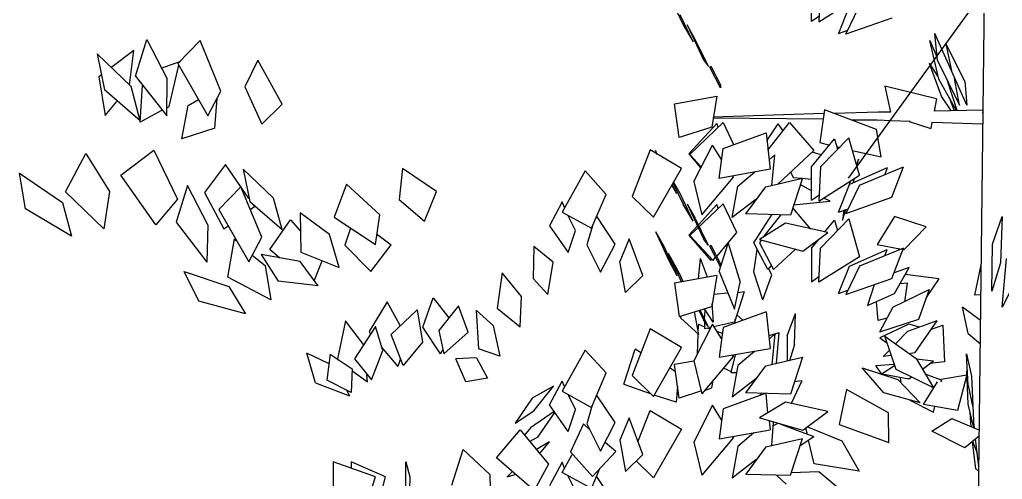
# Model space of a CAD drawing. Header units: millimetres. Extents: x 563079 to 571925, y 2063830 to 2067381.
# Drawn here: x 570919.39 to 570927.66, y 2066936.57 to 2066940.43 of the extents above; entities that cross this region are included whole.
import ezdxf

# ---------------------------------------------------------------- set-up
doc = ezdxf.new("R2010")
doc.units = ezdxf.units.MM
doc.header["$MEASUREMENT"] = 0
doc.linetypes.add('ACAD_ISO10W100', pattern=[18.5, 12, -3, 0.5, -3])
doc.layers.add('moi', color=7, linetype='Continuous')
doc.layers.add('SO', color=48, linetype='Continuous')

# ---------------------------------------------------------------- blocks, each defined once
blk = doc.blocks.new('fsdfasdfsdf')
at = {"color": 99, "linetype": 'ByBlock'}
for p, q in [((593174.3, 2068444), (593165.9, 2067736.2)), ((592840.1, 2068273.6), (592855.5, 2068240.2)), ((592990.5, 2068243.7), (592990.5, 2068279.4)), ((593000, 2068279.4), (592998.2, 2068243.3)), ((592998.2, 2068243.3), (593041.1, 2068270.5)), ((593030.4, 2068260.7), (593019.1, 2068231.2)), ((593026.8, 2068230.4), (593041.1, 2068260.2)), ((592866.2, 2068222.3), (592852.6, 2068250.9)), ((592998.2, 2068249.1), (592990.5, 2068243.7)), ((593075, 2068247.3), (593026.8, 2068230.4)), ((592855.5, 2068240.2), (592866.2, 2068222.3)), ((592859.7, 2068240.2), (592876.9, 2068203.6)), ((592868, 2068225.5), (592859.7, 2068240.2)), ((593019.1, 2068231.2), (593028.6, 2068234.8)), ((592279.9, 2068186.2), (592291.8, 2068225)), ((592291.8, 2068225), (592313.2, 2068183.5)), ((592324.5, 2068199.6), (592347.7, 2068223.7)), ((592369.7, 2068170.6), (592347.7, 2068223.7)), ((592882.3, 2068196.5), (592868, 2068225.5)), ((593114.8, 2068223.7), (593122.5, 2068206.7)), ((593124.3, 2068183.1), (593114.8, 2068223.7)), ((593154, 2068155.9), (593120.1, 2068231.2)), ((593123.1, 2068202.7), (593120.1, 2068231.2)), ((592278.1, 2068213.4), (592253.8, 2068195.1)), ((592273.4, 2068176.8), (592278.1, 2068213.4)), ((593138.6, 2068190.2), (593132, 2068220.5)), ((593151.7, 2068180.9), (593132, 2068220.5)), ((592275.2, 2068175.5), (592239.5, 2068209.8)), ((592239.5, 2068209.8), (592247.2, 2068171.9)), ((592306.7, 2068194.7), (592326.3, 2068201.8)), ((592326.3, 2068201.8), (592325.7, 2068200.9)), ((592408.4, 2068203.2), (592394.7, 2068175.1)), ((592433.9, 2068156.8), (592408.4, 2068203.2)), ((592876.9, 2068203.6), (592882.3, 2068196.5)), ((593123.1, 2068202.7), (593146.3, 2068155.9)), ((592325.1, 2068197.8), (592315, 2068154.5)), ((592324.5, 2068199.6), (592356, 2068144.7)), ((592883.5, 2068196), (592884.7, 2068196.9)), ((592894.8, 2068174.2), (592883.5, 2068196)), ((592884.7, 2068196.9), (592894.8, 2068177.3)), ((593114.2, 2068200), (593123.1, 2068186.2)), ((593114.2, 2068200), (593127.3, 2068164.8)), ((592243.7, 2068187.5), (592241.3, 2068185.8)), ((592241.3, 2068185.8), (592247.8, 2068145.2)), ((592279.9, 2068186.2), (592312.6, 2068144.7)), ((592312.6, 2068144.7), (592313.2, 2068183.5)), ((593142.7, 2068150.5), (593124.3, 2068183.1)), ((593133.2, 2068181.7), (593143.3, 2068150.5)), ((593146.3, 2068155.9), (593141, 2068184)), ((593151.7, 2068180.9), (593154, 2068155.9)), ((592284.7, 2068139.4), (592247.2, 2068171.9)), ((592284.7, 2068139.4), (592275.2, 2068175.5)), ((592284.7, 2068138), (592287.1, 2068176.4)), ((592356, 2068144.7), (592369.7, 2068170.6)), ((592394.7, 2068175.1), (592412.5, 2068135.8)), ((592894.8, 2068177.3), (592894.8, 2068174.2)), ((593121.9, 2068162.6), (593067.8, 2068175.9)), ((593067.8, 2068175.9), (593073.7, 2068148.7)), ((592247.8, 2068145.2), (592260.3, 2068159.9)), ((592335.2, 2068155.4), (592345.9, 2068161.7)), ((592363.2, 2068131.8), (592365.6, 2068163)), ((592846.6, 2068157.2), (592891.2, 2068165.2)), ((592891.2, 2068165.2), (592885.9, 2068132.7)), ((593121.9, 2068162.6), (593119.4, 2068149.5)), ((593127.3, 2068164.8), (593136.8, 2068150.5)), ((593140.4, 2068150.5), (593135.6, 2068163.5)), ((592307.9, 2068150.5), (592284.7, 2068138)), ((592312.6, 2068153.2), (592315, 2068154.5)), ((592328.7, 2068120.6), (592335.2, 2068155.4)), ((592412.5, 2068135.8), (592433.9, 2068156.8)), ((592851.4, 2068122), (592846.6, 2068157.2)), ((593004.2, 2068151), (592999.4, 2068116.6)), ((593058.9, 2068130.5), (593004.2, 2068151)), ((593170.7, 2068150.5), (593119.4, 2068149.5)), ((593143.3, 2068150.5), (593142.7, 2068150.5)), ((593170.7, 2068149.6), (593170.7, 2068150.5)), ((593003.6, 2068147), (592887.1, 2068143.4)), ((592887.1, 2068142.9), (592887.1, 2068142.5)), ((592887.1, 2068142.5), (592887.1, 2068142.1)), ((593002.8, 2068141.2), (592887.1, 2068142.1)), ((593060.7, 2068148.7), (593014.8, 2068147)), ((593059.5, 2068140.3), (593032.7, 2068140.3)), ((593074.4, 2068139.4), (593059.5, 2068140.3)), ((593073.7, 2068148.7), (593060.7, 2068148.7)), ((593094.3, 2068138.6), (593074.4, 2068139.4)), ((593093.4, 2068138.9), (593116, 2068131.3)), ((593170.7, 2068147.4), (593170.7, 2068148.7)), ((593170.7, 2068146.1), (593170.7, 2068145.2)), ((593170.7, 2068143.4), (593170.7, 2068142.1)), ((593170.7, 2068140.7), (593170.7, 2068139.4)), ((592363.2, 2068131.8), (592328.7, 2068120.6)), ((592885.9, 2068132.7), (592851.4, 2068122)), ((592891.2, 2068136.7), (592861.5, 2068104.6)), ((592862.7, 2068104.1), (592897.8, 2068137.6)), ((592892.4, 2068132.7), (592891.2, 2068136.7)), ((592897.8, 2068137.6), (592908.5, 2068114.4)), ((592943.5, 2068118.4), (592955.4, 2068136.3)), ((592944.7, 2068108.6), (592967.3, 2068137.6)), ((592960.8, 2068129.1), (592955.4, 2068136.3)), ((592967.3, 2068137.6), (592992.9, 2068108.2)), ((593063.7, 2068101.5), (593058.9, 2068130.5)), ((593117.2, 2068138), (593116, 2068131.3)), ((593170.7, 2068135.8), (593117.1, 2068137.8)), ((593170.7, 2068138.5), (593170.7, 2068137.6)), ((593170.7, 2068136.7), (593170.7, 2068135.8)), ((592897.8, 2068110.4), (592942.9, 2068126.9)), ((592942.9, 2068126.9), (592947.1, 2068088.5)), ((592990.5, 2068091.2), (593014.9, 2068120.6)), ((593029.8, 2068121.5), (593000, 2068091.2)), ((593014.9, 2068120.6), (593017.9, 2068109.5)), ((593041.1, 2068082.3), (593029.8, 2068121.5)), ((592264.5, 2068082.3), (592299, 2068108.6)), ((592299, 2068108.6), (592323.9, 2068057.3)), ((592821, 2068109), (592802, 2068060)), ((592853.8, 2068089.4), (592821, 2068109)), ((592826.4, 2068108.2), (592827.6, 2068104.6)), ((592828.2, 2068104.1), (592826.4, 2068108.2)), ((592866.8, 2068075.6), (592886.5, 2068114)), ((592896, 2068098.8), (592886.5, 2068114)), ((592893.6, 2068078.7), (592897.8, 2068110.4)), ((592992.9, 2068108.2), (592955.4, 2068073.4)), ((592999.4, 2068116.6), (593009.5, 2068114)), ((593017.3, 2068112.2), (593019.7, 2068111.7)), ((593033.3, 2068108.2), (593063.7, 2068101.5)), ((592206.2, 2068064.9), (592227.6, 2068105)), ((592227.6, 2068105), (592252.6, 2068065.3)), ((592827.6, 2068104.6), (592828.2, 2068104.1)), ((592861.5, 2068104.6), (592874, 2068089.9)), ((592874.6, 2068091.2), (592862.7, 2068104.1)), ((592951.9, 2068103.7), (592945.9, 2068098.3)), ((592948.9, 2068071.6), (592951.9, 2068103.7)), ((593000.6, 2068103.7), (592991.1, 2068106.4)), ((593039.9, 2068099.2), (593037.5, 2068093)), ((593038.1, 2068091.2), (593039.9, 2068099.2)), ((592374.5, 2068093.4), (592352.5, 2068064)), ((592398.9, 2068057.8), (592374.5, 2068093.4)), ((592425, 2068058.2), (592392.9, 2068088.5)), ((592392.9, 2068088.5), (592400, 2068054.6)), ((592560.6, 2068089.4), (592557, 2068056.9)), ((592596.3, 2068065.3), (592560.6, 2068089.4)), ((592824.6, 2068038.1), (592853.8, 2068089.4)), ((592947.1, 2068088.5), (592893.6, 2068078.7)), ((592990.5, 2068056), (592990.5, 2068091.2)), ((593000, 2068091.2), (592998.2, 2068055.1)), ((593070.2, 2068089.9), (593030.4, 2068072.5)), ((593041.1, 2068072), (593087.4, 2068091.2)), ((593070.2, 2068089.9), (593067.8, 2068083.2)), ((593075, 2068059.1), (593087.4, 2068091.2)), ((592158, 2068084.5), (592203.2, 2068053.7)), ((592164, 2068047.1), (592158, 2068084.5)), ((592301.3, 2068030.1), (592264.5, 2068082.3)), ((592752.7, 2068086.8), (592728.3, 2068043.5)), ((592774.7, 2068062.2), (592752.7, 2068086.8)), ((592875.2, 2068040.8), (592908.5, 2068080.1)), ((592907.3, 2068081), (592908.5, 2068080.1)), ((592913.2, 2068070.7), (592930.5, 2068085.4)), ((592942.4, 2068070.2), (592981, 2068079.2)), ((592968.5, 2068085.4), (592971.5, 2068079.6)), ((592981, 2068079.2), (592968.5, 2068040.4)), ((592979.8, 2068078.7), (592971.5, 2068079.6)), ((592980.4, 2068078.7), (592979.8, 2068078.7)), ((592990.5, 2068077.8), (592980.4, 2068078.7)), ((592998.2, 2068055.1), (593041.1, 2068082.3)), ((593034.5, 2068074.3), (593035.7, 2068078.7)), ((592334.6, 2068071.6), (592322.7, 2068032.8)), ((592356, 2068030.1), (592334.6, 2068071.6)), ((592367.3, 2068046.2), (592390.5, 2068070.2)), ((592412.5, 2068017.2), (592390.5, 2068070.2)), ((592501.7, 2068072.9), (592488.6, 2068038.1)), ((592536.8, 2068040.8), (592501.7, 2068072.9)), ((592849, 2068062.7), (592843.6, 2068072)), ((592849, 2068062.7), (592844.2, 2068072.5)), ((592844.8, 2068074.3), (592855.5, 2068052)), ((592852.6, 2068063.1), (592845.4, 2068075.2)), ((592866.8, 2068075.6), (592875.2, 2068040.8)), ((592907.3, 2068037.7), (592913.2, 2068070.7)), ((592921.5, 2068041.7), (592942.4, 2068070.2)), ((592990.5, 2068065.8), (592978.6, 2068072.5)), ((593019.1, 2068043.5), (593030.4, 2068072.5)), ((593041.1, 2068072), (593026.8, 2068042.2)), ((593030.4, 2068072.5), (593031.5, 2068076.5)), ((592246.6, 2068026.1), (592206.2, 2068064.9)), ((592252.6, 2068065.3), (592246.6, 2068026.1)), ((592323.9, 2068057.3), (592301.3, 2068030.1)), ((592352.5, 2068064), (592372.7, 2068026.1)), ((592433.9, 2068025.2), (592425, 2068058.2)), ((592557, 2068056.9), (592583.8, 2068034.1)), ((592583.8, 2068034.1), (592596.3, 2068065.3)), ((592759.2, 2068026.5), (592774.7, 2068062.2)), ((592802, 2068060), (592824.6, 2068038.1)), ((592866.2, 2068034.1), (592852.6, 2068063.1)), ((592932.2, 2068056.9), (592907.3, 2068037.7)), ((592990.5, 2068056), (592998.2, 2068061.3)), ((592998.2, 2068061.3), (592998.2, 2068061.3)), ((593010.1, 2068055.1), (593003.6, 2068058.2)), ((593026.8, 2068042.2), (593075, 2068059.1)), ((592212.7, 2068018.1), (592164, 2068047.1)), ((592203.2, 2068053.7), (592212.7, 2068018.1)), ((592367.3, 2068046.2), (592398.9, 2067991.3)), ((592400, 2068054.6), (592433.9, 2068025.2)), ((592405.4, 2068049.3), (592400, 2068045.7)), ((592403.6, 2068051.1), (592405.4, 2068049.3)), ((592728.3, 2068054.2), (592715.2, 2068029.2)), ((592730.7, 2068048.4), (592728.3, 2068054.2)), ((592866.2, 2068034.1), (592855.5, 2068052)), ((592859.7, 2068052.4), (592868, 2068037.7)), ((592859.7, 2068052.4), (592876.9, 2068015.4)), ((592897.8, 2068052.4), (592862.7, 2068019)), ((592891.2, 2068051.5), (592871.6, 2068030.1)), ((592892.4, 2068047.5), (592891.2, 2068051.5)), ((592912, 2068022.1), (592897.8, 2068052.4)), ((592989.9, 2068025.7), (592970.9, 2068048)), ((592971.5, 2068051.1), (593010.1, 2068055.1)), ((593019.1, 2068043.5), (593029.2, 2068047.1)), ((593023.2, 2068035), (593026.8, 2068046.2)), ((592420.9, 2068004.2), (592442.9, 2068035.5)), ((592442.9, 2068035.5), (592453, 2068023.9)), ((592483.9, 2068019.9), (592453, 2068042.6)), ((592453, 2068042.6), (592453.6, 2068001.6)), ((592488.6, 2068038.1), (592532.1, 2068009.6)), ((592532.1, 2068009.6), (592536.8, 2068040.8)), ((592728.3, 2068043.5), (592759.2, 2068026.5)), ((592742.6, 2068024.3), (592734.8, 2068039.5)), ((592784.2, 2068010), (592764.6, 2068039.5)), ((592882.3, 2068008.3), (592868, 2068037.7)), ((592968.5, 2068040.4), (592921.5, 2068041.7)), ((592929.9, 2068011.4), (592948.9, 2068040.8)), ((592957.8, 2068040.4), (592940.6, 2068018.1)), ((593000, 2068005.6), (593029.8, 2068036.4)), ((593024.4, 2068045.3), (593023.2, 2068035)), ((593029.8, 2068036.4), (593041.1, 2067996.7)), ((593077.9, 2068039), (593059.5, 2068009.6)), ((593111.2, 2068027.9), (593077.9, 2068039)), ((593180.8, 2068010), (593190.9, 2068039)), ((593190.9, 2068039), (593189.1, 2067990.4)), ((592322.7, 2068032.8), (592354.8, 2067990.9)), ((592356, 2068030.1), (592354.8, 2067990.9)), ((592372.7, 2068026.1), (592376.9, 2068028.8)), ((592505.9, 2068026.5), (592499.9, 2068008.7)), ((592715.2, 2068029.2), (592734.8, 2068001.1)), ((592760.4, 2068029.2), (592754.4, 2068009.2)), ((592870.4, 2068028.8), (592861.5, 2068019.4)), ((592963.2, 2068031.9), (592935.8, 2068014.9)), ((593007.8, 2068022.1), (592963.2, 2068031.9)), ((593004.2, 2068022.5), (593014.9, 2068035)), ((593014.9, 2068035), (593017.9, 2068024.3)), ((593088, 2068004.2), (593111.2, 2068027.9)), ((592376.9, 2067975.3), (592384, 2068015.4)), ((592385.8, 2068013.2), (592384, 2068015.4)), ((592398.9, 2067991.3), (592412.5, 2068017.2)), ((592494, 2067985.5), (592483.9, 2068019.9)), ((592533.2, 2068020.7), (592548.7, 2068009.2)), ((592734.8, 2068001.1), (592742.6, 2068024.3)), ((592799, 2068015.4), (592788.9, 2067991.8)), ((592813.3, 2067977), (592799, 2068015.4)), ((592826.4, 2068023), (592840.7, 2067992.6)), ((592826.4, 2068023), (592835.3, 2068007.8)), ((592861.5, 2068019.4), (592884.7, 2067992.6)), ((592862.7, 2068019), (592887.1, 2067992.6)), ((592882.3, 2068008.3), (592876.9, 2068015.4)), ((592890.6, 2067996.7), (592912, 2068022.1)), ((592935.8, 2068014.9), (592981.6, 2068002.5)), ((592981.6, 2068002.5), (593007.8, 2068022.1)), ((592990.5, 2068005.6), (592998.2, 2068014.9)), ((592499.9, 2068008.7), (592527.3, 2067981.1)), ((592527.3, 2067981.1), (592548.7, 2068009.2)), ((592698.6, 2068007.4), (592698, 2067973.9)), ((592718.8, 2067990.9), (592698.6, 2068007.4)), ((592754.4, 2068009.2), (592768.7, 2067980.6)), ((592768.7, 2067980.6), (592784.2, 2068010)), ((592835.3, 2068007.8), (592849, 2067977)), ((592883.5, 2068007.8), (592884.7, 2068008.7)), ((592894.8, 2067986), (592883.5, 2068007.8)), ((592884.7, 2068008.7), (592894.8, 2067989.1)), ((592893.6, 2067981.1), (592903.1, 2068010.9)), ((592903.1, 2068010.9), (592915.6, 2067969.9)), ((592944.7, 2067983.3), (592929.9, 2068011.4)), ((592937.6, 2068014.1), (592935.8, 2068011.4)), ((592935.8, 2068011.4), (592950.7, 2067983.3)), ((592990.5, 2068005.6), (592990.5, 2067970.4)), ((592998.2, 2067969.9), (593000, 2068005.6)), ((593087.4, 2068005.6), (593041.1, 2067986.9)), ((593059.5, 2068009.6), (593085.1, 2068004.7)), ((593075, 2067973.9), (593087.4, 2068005.6)), ((593180.2, 2067960.5), (593180.8, 2068010)), ((592402.4, 2067998.4), (592416.1, 2067987.3)), ((592453, 2067991.8), (592411.9, 2067998.9)), ((592411.9, 2067998.9), (592429.8, 2067970.8)), ((592431.6, 2067995.3), (592420.9, 2068004.2)), ((592453.6, 2068001.6), (592494, 2067985.5)), ((592852.6, 2067977.5), (592840.1, 2068000.2)), ((592840.1, 2068000.2), (592853.8, 2067969.9)), ((592871.6, 2067973.5), (592874, 2067994.9)), ((592881.1, 2067975.3), (592874, 2067994.9)), ((592887.1, 2067992.6), (592889.4, 2067995.8)), ((592929.9, 2067980.6), (592933.4, 2068004.2)), ((592950.7, 2067983.3), (592973.3, 2068004.2)), ((593041.1, 2067996.7), (592998.2, 2067969.9)), ((593030.4, 2067986.9), (593070.2, 2068004.2)), ((593067.8, 2067997.6), (593070.2, 2068004.2)), ((593086.8, 2068004.2), (593088, 2068004.2)), ((593190.9, 2067943.6), (593195.7, 2067994.9)), ((592416.1, 2067987.3), (592422, 2067951.2)), ((592472, 2067965.9), (592453, 2067991.8)), ((592467.8, 2067971.2), (592476.2, 2067992.2)), ((592713.4, 2067957), (592718.8, 2067990.9)), ((592794.9, 2067959.2), (592788.9, 2067991.8)), ((592840.7, 2067992.6), (592849, 2067977)), ((592884.7, 2067992.6), (592885.3, 2067994)), ((592894.8, 2067989.1), (592894.8, 2067986)), ((592948.3, 2067987.3), (592944.7, 2067983.3)), ((592948.9, 2067977.5), (592945.3, 2067984.2)), ((593019.1, 2067957.9), (593030.4, 2067986.9)), ((593041.1, 2067986.9), (593026.8, 2067957)), ((593093.4, 2067985.5), (593077.3, 2067979.7)), ((593077.9, 2067957.9), (593093.4, 2067985.5)), ((593162.4, 2067956.1), (593168.9, 2067988.2)), ((593189.1, 2067990.4), (593180.2, 2067960.5)), ((592331.1, 2067981.1), (592378, 2067965.4)), ((592346.5, 2067949.8), (592331.1, 2067981.1)), ((592422, 2067951.2), (592376.9, 2067975.3)), ((592665.3, 2067979.7), (592659.9, 2067942.7)), ((592685.5, 2067954.7), (592665.3, 2067979.7)), ((592698, 2067973.9), (592713.4, 2067957)), ((592813.3, 2067977), (592794.9, 2067959.2)), ((592891.2, 2067977), (592846.6, 2067969)), ((592855.5, 2067970.4), (592852.6, 2067977.5)), ((592891.2, 2067977), (592885.9, 2067944.5)), ((592893.6, 2067981.1), (592909.6, 2067941.4)), ((592939.4, 2067951.2), (592929.9, 2067980.6)), ((592939.4, 2067951.2), (592948.9, 2067977.5)), ((592990.5, 2067970.4), (592998.2, 2067975.7)), ((593026.8, 2067957), (593075, 2067973.9)), ((593124.3, 2067973.5), (593089.2, 2067977.9)), ((593124.3, 2067973.5), (593111.2, 2067953.8)), ((592378, 2067965.4), (592395.3, 2067936.5)), ((592472, 2067965.9), (592429.8, 2067970.8)), ((592846.6, 2067969), (592851.4, 2067933.8)), ((592909.6, 2067941.4), (592915.6, 2067969.9)), ((593056.5, 2067967.2), (593049.4, 2067945.4)), ((593091.6, 2067969), (593083.3, 2067968.1)), ((593088.6, 2067949.4), (593091.6, 2067969)), ((593202.8, 2067967.2), (593190.9, 2067943.6)), ((592582, 2067922.6), (592592.7, 2067953.4)), ((592592.7, 2067953.4), (592609.4, 2067932.4)), ((592684.3, 2067923.1), (592685.5, 2067954.7)), ((592902.5, 2067958.3), (592887.6, 2067957)), ((592919.8, 2067959.6), (592909.6, 2067928)), ((592919.8, 2067959.6), (592913.2, 2067958.8)), ((593019.1, 2067957.9), (593028.6, 2067961.4)), ((593049.4, 2067945.4), (593077.9, 2067957.9)), ((593076.1, 2067943.6), (593114.2, 2067962.3)), ((593114.2, 2067962.3), (593102.9, 2067930.7)), ((593168.9, 2067956.5), (593162.4, 2067956.1)), ((592395.3, 2067936.5), (592346.5, 2067949.8)), ((592544.5, 2067949.4), (592525.5, 2067918.2)), ((592558.2, 2067924.4), (592544.5, 2067949.4)), ((592619.5, 2067944.9), (592598.7, 2067919.1)), ((592629.6, 2067917.3), (592619.5, 2067944.9)), ((592659.9, 2067942.7), (592684.3, 2067923.1)), ((592851.4, 2067933.8), (592885.9, 2067944.5)), ((592885.9, 2067947.6), (592887.1, 2067928)), ((593060.7, 2067929.8), (593058.9, 2067949.4)), ((593076.1, 2067943.6), (593061.9, 2067917.3)), ((593168.3, 2067929.8), (593149.3, 2067943.6)), ((593155.2, 2067915.9), (593149.3, 2067943.6)), ((592548.7, 2067915), (592576.1, 2067940.9)), ((592576.1, 2067940.9), (592581.4, 2067907)), ((592637.9, 2067940.5), (592655.7, 2067924.4)), ((592637.9, 2067940.5), (592640.3, 2067899.9)), ((592852.6, 2067934.2), (592853.2, 2067932)), ((592872.2, 2067915), (592867.4, 2067938.7)), ((592872.2, 2067940), (592876.9, 2067930.2)), ((592882.3, 2067923.1), (592873.4, 2067940.5)), ((592887.1, 2067928), (592878.1, 2067941.8)), ((592878.1, 2067930.2), (592878.7, 2067940.5)), ((592942.9, 2067938.7), (592897.8, 2067922.2)), ((592912, 2067935.6), (592918.6, 2067929.8)), ((592942.9, 2067938.7), (592947.1, 2067900.3)), ((592964.9, 2067913.7), (592973.9, 2067936.9)), ((592972.7, 2067904.3), (592973.9, 2067936.9)), ((592500.5, 2067929.3), (592492.2, 2067889.2)), ((592519.6, 2067904.3), (592500.5, 2067929.3)), ((592532.1, 2067923.5), (592510, 2067889.2)), ((592539.8, 2067898.1), (592532.1, 2067923.5)), ((592600.4, 2067894.5), (592582, 2067922.6)), ((592655.7, 2067924.4), (592662.9, 2067892.3)), ((592853.2, 2067932), (592872.2, 2067915)), ((592886.5, 2067925.8), (592866.8, 2067887.4)), ((592871.6, 2067925.8), (592871, 2067919.1)), ((592871.6, 2067925.8), (592878.1, 2067923.1)), ((592882.3, 2067923.1), (592876.9, 2067930.2)), ((592878.1, 2067928), (592878.1, 2067921.3)), ((592878.1, 2067921.3), (592883.5, 2067922.2)), ((592881.7, 2067921.7), (592884.1, 2067920.8)), ((592883.5, 2067922.6), (592884.7, 2067923.1)), ((592883.5, 2067922.6), (592884.1, 2067920.8)), ((592884.7, 2067923.1), (592884.7, 2067922.6)), ((592896, 2067910.6), (592886.5, 2067925.8)), ((592909.6, 2067928), (592887.6, 2067923.1)), ((592897.8, 2067922.2), (592893.6, 2067891)), ((592910.2, 2067926.6), (592910.2, 2067931.1)), ((593069.6, 2067932), (593060.7, 2067929.8)), ((593102.9, 2067930.7), (593061.9, 2067917.3)), ((593092.8, 2067925.8), (593062.5, 2067911.5)), ((593122.5, 2067929.3), (593091.6, 2067918.2)), ((593104.1, 2067922.6), (593092.8, 2067925.8)), ((593122.5, 2067929.3), (593099.3, 2067895.9)), ((593116.6, 2067920.4), (593128.5, 2067924.9)), ((593128.5, 2067924.9), (593130.3, 2067886.1)), ((592525.5, 2067918.2), (592526.7, 2067915.9)), ((592561.2, 2067882.5), (592548.7, 2067915)), ((592598.7, 2067919.1), (592604, 2067894.5)), ((592604, 2067894.5), (592629.6, 2067917.3)), ((592821, 2067920.8), (592802, 2067871.8)), ((592853.8, 2067901.2), (592821, 2067920.8)), ((592871, 2067915.5), (592870.4, 2067894.1)), ((592890.6, 2067918.6), (592896.6, 2067916.4)), ((592956.6, 2067916.8), (592945.3, 2067913.7)), ((592945.9, 2067910.1), (592951.9, 2067915.5)), ((592951.9, 2067915.5), (592948.9, 2067883.4)), ((592953.7, 2067884.7), (592956.6, 2067916.8)), ((592964.9, 2067913.7), (592964.9, 2067887)), ((593062.5, 2067911.5), (593069.6, 2067906.1)), ((593067.8, 2067913.3), (593100.5, 2067889.6)), ((593079.7, 2067878), (593067.8, 2067913.3)), ((593078.5, 2067904.8), (593091.6, 2067918.2)), ((593155.2, 2067915.9), (593168.3, 2067905.2)), ((592538, 2067902.1), (592555.8, 2067881.2)), ((592581.4, 2067907), (592561.2, 2067882.5)), ((592824.6, 2067849.9), (592853.8, 2067901.2)), ((592972.7, 2067904.3), (592967.3, 2067887.4)), ((592482.7, 2067884.3), (592460.1, 2067895.4)), ((592469, 2067864.2), (592460.1, 2067895.4)), ((592484.5, 2067894.1), (592480.9, 2067866.9)), ((592484.5, 2067894.1), (592507.7, 2067878.9)), ((592527.9, 2067867.3), (592539.8, 2067898.1)), ((592600.4, 2067894.5), (592602.8, 2067898.5)), ((592662.9, 2067892.3), (592640.3, 2067899.9)), ((592752.7, 2067898.5), (592728.3, 2067855.3)), ((592774.7, 2067874.5), (592752.7, 2067898.5)), ((592793.1, 2067862.9), (592805, 2067899.4)), ((592810.9, 2067895.9), (592805, 2067899.4)), ((592908.5, 2067892.3), (592875.2, 2067852.6)), ((592893.6, 2067891), (592947.1, 2067900.3)), ((592906.1, 2067874.9), (592910.8, 2067893.6)), ((592907.3, 2067893.2), (592908.5, 2067892.3)), ((592930.5, 2067897.2), (592913.2, 2067882.5)), ((592942.4, 2067882), (592981, 2067891)), ((592981, 2067891), (592968.5, 2067852.2)), ((593066, 2067891.9), (593072.6, 2067898.5)), ((593074.4, 2067892.7), (593066, 2067891.9)), ((593092.8, 2067895), (593099.3, 2067895.9)), ((593155.2, 2067861.5), (593153.4, 2067894.5)), ((593153.4, 2067894.5), (593158.8, 2067871.3)), ((592493.4, 2067887.8), (592492.2, 2067889.2)), ((592510, 2067889.2), (592527.9, 2067867.3)), ((592558.2, 2067888.7), (592555.8, 2067881.2)), ((592638.5, 2067890.5), (592616.5, 2067889.2)), ((592627.2, 2067865.1), (592616.5, 2067889.2)), ((592638.5, 2067890.5), (592649.8, 2067869.1)), ((592866.8, 2067887), (592846.6, 2067883.4)), ((592851.4, 2067848.2), (592846.6, 2067883.4)), ((592866.8, 2067887.4), (592866.8, 2067887)), ((592866.8, 2067887.4), (592875.2, 2067852.6)), ((592913.2, 2067882.5), (592907.3, 2067849.5)), ((592921.5, 2067853.5), (592942.4, 2067882)), ((593058.3, 2067882.5), (593077.3, 2067883.8)), ((593064.8, 2067872.7), (593058.3, 2067882.5)), ((593077.9, 2067882), (593064.8, 2067873.6)), ((593100.5, 2067889.6), (593119, 2067858.9)), ((593100.5, 2067889.2), (593119, 2067887.4)), ((593107.1, 2067878.5), (593119, 2067887.4)), ((593130.3, 2067886.1), (593114.8, 2067884.3)), ((592507.7, 2067878.9), (592506.5, 2067853.9)), ((592507.1, 2067877.1), (592523.7, 2067865.1)), ((592523.7, 2067865.1), (592523.1, 2067872.7)), ((592759.2, 2067838.3), (592774.7, 2067874.5)), ((592802, 2067871.8), (592824.6, 2067849.9)), ((592847.2, 2067876.2), (592841.3, 2067879.8)), ((592897.8, 2067879.8), (592906.1, 2067876.2)), ((592906.1, 2067874.9), (592911.4, 2067874.9)), ((593044, 2067879.8), (593081.5, 2067867.8)), ((593066.6, 2067853.5), (593044, 2067879.8)), ((593064.8, 2067873.6), (593064.8, 2067872.7)), ((593064.8, 2067873.6), (593092.8, 2067868.2)), ((593119, 2067858.9), (593079.7, 2067878)), ((593127.3, 2067866.9), (593110, 2067873.1)), ((593124.9, 2067867.8), (593154, 2067872.7)), ((593154, 2067872.7), (593143.9, 2067835.2)), ((593155.2, 2067841.9), (593154, 2067876.7)), ((593154, 2067876.7), (593154, 2067874)), ((593158.8, 2067871.3), (593161.2, 2067816.5)), ((592469, 2067864.2), (592504.7, 2067850.4)), ((592506.5, 2067853.9), (592480.9, 2067866.9)), ((592649.8, 2067869.1), (592627.2, 2067865.1)), ((592719.4, 2067860.6), (592696.8, 2067848.2)), ((592698.6, 2067834.8), (592719.4, 2067860.6)), ((592715.2, 2067841), (592728.3, 2067866)), ((592730.7, 2067860.2), (592728.3, 2067866)), ((592793.1, 2067862.9), (592821, 2067853.1)), ((592849.6, 2067860.2), (592848.4, 2067843.7)), ((592885.9, 2067858.9), (592887.1, 2067866.9)), ((592907.3, 2067849.5), (592932.2, 2067868.7)), ((592980.4, 2067866.4), (592969.1, 2067842.4)), ((592980.4, 2067866.4), (592972.7, 2067865.1)), ((593081.5, 2067867.8), (593104.7, 2067843.2)), ((593083.9, 2067869.6), (593084.5, 2067864.2)), ((593092.8, 2067868.2), (593095.2, 2067870)), ((593108.3, 2067841.5), (593123.1, 2067865.1)), ((593127.3, 2067866.9), (593126.7, 2067864.7)), ((593155.2, 2067861.5), (593160, 2067839.7)), ((592504.7, 2067850.4), (592502.3, 2067855.7)), ((592728.3, 2067855.3), (592759.2, 2067838.3)), ((592734.8, 2067851.3), (592742.6, 2067836.1)), ((592784.2, 2067822.3), (592764.6, 2067851.7)), ((592848.4, 2067843.7), (592825.2, 2067851.3)), ((592874, 2067855.3), (592851.4, 2067848.2)), ((592878.1, 2067856.2), (592885.9, 2067858.9)), ((592941.2, 2067852.6), (592897.8, 2067837)), ((592968.5, 2067852.2), (592921.5, 2067853.5)), ((592935.8, 2067850.8), (592937.6, 2067852.6)), ((592944.7, 2067832.5), (592942.9, 2067852.6)), ((593027.4, 2067857.1), (593019.7, 2067820.5)), ((593071.4, 2067832.5), (593027.4, 2067857.1)), ((593104.7, 2067843.2), (593066.6, 2067853.5)), ((592696.8, 2067848.2), (592678.9, 2067821.8)), ((592734.8, 2067812.9), (592715.2, 2067841)), ((592759.8, 2067840.6), (592754.4, 2067820.9)), ((592886.5, 2067840.6), (592866.8, 2067801.8)), ((592896, 2067825.4), (592886.5, 2067840.6)), ((592963.2, 2067843.7), (592935.8, 2067827.2)), ((593007.8, 2067833.9), (592963.2, 2067843.7)), ((593094, 2067845.9), (593119, 2067833.4)), ((593143.9, 2067835.2), (593108.3, 2067841.5)), ((593119, 2067833.4), (593120.1, 2067839.2)), ((593161.2, 2067816.9), (593155.2, 2067841.9)), ((593160, 2067845.9), (593159.4, 2067847.3)), ((592678.9, 2067821.8), (592698.6, 2067834.8)), ((592720, 2067833.9), (592695, 2067816.9)), ((592702.7, 2067807.1), (592720.6, 2067833)), ((592734.8, 2067812.9), (592742.6, 2067836.1)), ((592808, 2067802.2), (592821, 2067835.2)), ((592821, 2067835.2), (592853.8, 2067815.6)), ((592897.8, 2067837), (592893.6, 2067805.3)), ((592981.6, 2067814.3), (593007.8, 2067833.9)), ((593072, 2067801.3), (593071.4, 2067832.5)), ((593157, 2067833), (593158.2, 2067817.8)), ((592750.9, 2067820.9), (592737.2, 2067791.5)), ((592756.8, 2067815.6), (592750.9, 2067820.9)), ((592754.4, 2067820.9), (592768.7, 2067792.4)), ((592768.7, 2067792.4), (592784.2, 2067822.3)), ((592799, 2067827.2), (592788.9, 2067804)), ((592813.3, 2067788.8), (592799, 2067827.2)), ((592935.8, 2067827.2), (592981.6, 2067814.3)), ((592945.9, 2067824.1), (592947.1, 2067814.7)), ((592948.9, 2067798.2), (592950.7, 2067822.7)), ((592950.7, 2067819.2), (592954.8, 2067821.4)), ((592957.2, 2067820.9), (592992.9, 2067807.6)), ((593019.7, 2067820.5), (593072, 2067801.3)), ((593117.2, 2067813.4), (593138, 2067826.7)), ((593138, 2067826.7), (593167.1, 2067814.3)), ((593161.8, 2067816.5), (593161.2, 2067822.7)), ((592659.3, 2067785.3), (592684.3, 2067814.7)), ((592684.3, 2067814.7), (592714, 2067778.6)), ((592695, 2067816.9), (592688.4, 2067808.9)), ((592853.8, 2067815.6), (592824.6, 2067764.3)), ((592893.6, 2067805.3), (592947.1, 2067814.7)), ((592929.9, 2067811.6), (592913.2, 2067797.3)), ((592986.4, 2067809.8), (592984.6, 2067816.5)), ((592986.4, 2067817.8), (593022.6, 2067803.1)), ((593151.7, 2067796), (593117.2, 2067813.4)), ((593167.1, 2067808.5), (593151.7, 2067796)), ((593161.2, 2067816.5), (593161.2, 2067816.9)), ((592702.7, 2067807.1), (592693.8, 2067802.2)), ((592715.2, 2067802.2), (592700.9, 2067793.7)), ((592704.5, 2067789.7), (592715.2, 2067802.2)), ((592784.8, 2067792), (592773.5, 2067801.3)), ((592788.9, 2067804), (592794.9, 2067771)), ((592866.8, 2067801.8), (592875.2, 2067767)), ((592908.5, 2067806.7), (592875.2, 2067767)), ((592907.3, 2067807.6), (592908.5, 2067806.7)), ((592942.4, 2067796.9), (592981, 2067805.8)), ((592948.9, 2067799.1), (592950.1, 2067798.6)), ((592968.5, 2067767), (592981, 2067805.8)), ((592978.6, 2067798.2), (592992.9, 2067807.6)), ((592993.5, 2067779), (592987.5, 2067804)), ((593022.6, 2067803.1), (593040.5, 2067771.4)), ((593161.2, 2067798.6), (593159.4, 2067801.8)), ((593159.4, 2067801.8), (593163, 2067774.1)), ((593160, 2067802.7), (593164.7, 2067790.2)), ((593166.5, 2067775.9), (593163, 2067805.3)), ((592612.3, 2067756.7), (592624.2, 2067794.2)), ((592624.2, 2067794.2), (592652.2, 2067767.9)), ((592728.3, 2067770.1), (592739, 2067788.8)), ((592737.2, 2067791.5), (592760.4, 2067765.6)), ((592760.4, 2067765.6), (592784.8, 2067792)), ((592813.3, 2067788.8), (592794.9, 2067771)), ((592913.2, 2067797.3), (592907.3, 2067764.3)), ((592942.4, 2067796.9), (592921.5, 2067768.3)), ((592532.1, 2067765.2), (592487.5, 2067781.3)), ((592487.5, 2067781.3), (592487.5, 2067747.8)), ((592542.8, 2067765.2), (592506.5, 2067781.3)), ((592506.5, 2067781.3), (592506.5, 2067774.1)), ((592564.2, 2067781.3), (592568.3, 2067765.2)), ((592564.2, 2067747.8), (592564.2, 2067781.3)), ((592699.1, 2067750.9), (592659.3, 2067785.3)), ((592714, 2067778.6), (592699.1, 2067750.9)), ((592728.3, 2067780.8), (592715.2, 2067755.8)), ((592730.7, 2067774.6), (592728.3, 2067780.8)), ((592824.6, 2067764.3), (592806.2, 2067782.1)), ((592907.3, 2067764.3), (592932.2, 2067783.5)), ((593040.5, 2067771.4), (592993.5, 2067779)), ((592652.2, 2067767.9), (592653.4, 2067734)), ((592670.6, 2067765.2), (592676, 2067770.6)), ((592670.6, 2067765.2), (592678.9, 2067767.9)), ((592759.2, 2067753.2), (592728.3, 2067770.1)), ((592759.2, 2067753.2), (592768.1, 2067774.1)), ((592921.5, 2067768.3), (592968.5, 2067767)), ((592963.8, 2067757.6), (592953.7, 2067767)), ((592998.2, 2067770.6), (592969.1, 2067769.7)), ((593023.8, 2067749.1), (592998.2, 2067770.6)), ((593163, 2067774.1), (593166.5, 2067771)), ((592521.3, 2067731.3), (592532.1, 2067765.2)), ((592533.8, 2067731.3), (592542.8, 2067765.2)), ((592568.3, 2067765.2), (592567.1, 2067731.3)), ((592742.6, 2067750.5), (592734.8, 2067766.1)), ((592784.2, 2067736.7), (592764.6, 2067766.1))]:
    blk.add_line(p, q, dxfattribs=at)

msp = doc.modelspace()

# ---------------------------------------------------------------- linework, layer by layer
at = {"layer": 'moi', "color": 5, "linetype": 'ACAD_ISO10W100', "ltscale": 0.5}
msp.add_lwpolyline([(570926.3669, 2066939.10172), (570930.15721, 2066944.33495), (570930.80151, 2066942.97904), (570929.18616, 2066943.16092)], dxfattribs=at)

# ---------------------------------------------------------------- block references
at = {"layer": 'SO', "color": 5, "xscale": 0.007999999914318323, "yscale": 0.007999999914318323, "zscale": 0.007999999914318323}
msp.add_blockref('fsdfasdfsdf', (566182.13012, 2050394.4683), dxfattribs=at)

doc.saveas('drawing.dxf')
